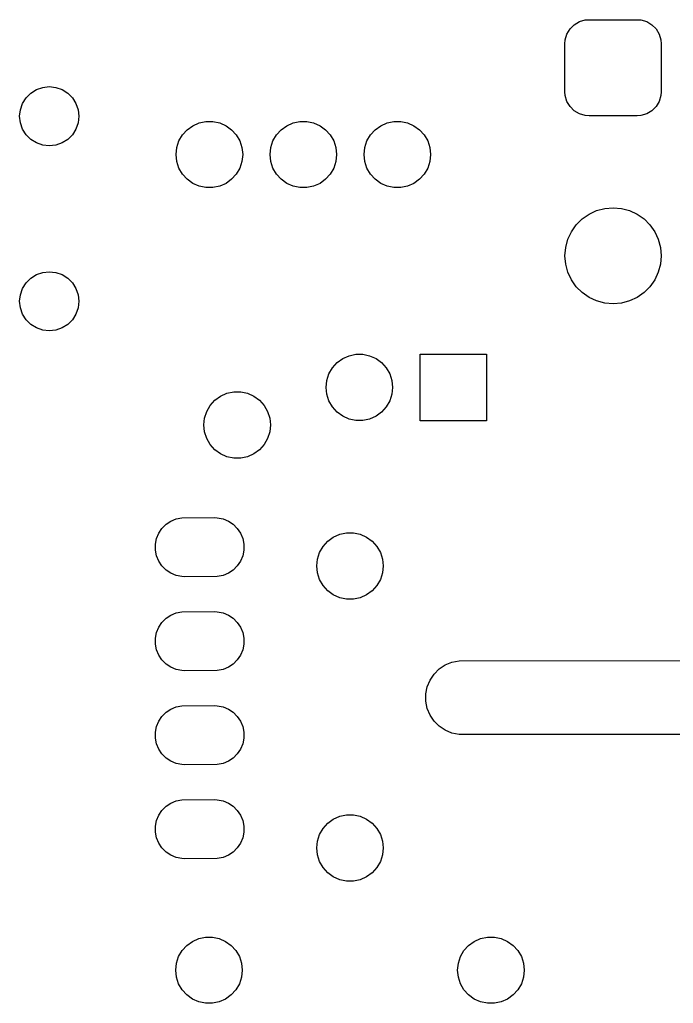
# Model space of a CAD drawing. Extents: x 123.1 to 187.7, y -72.8 to -40.4.
# Drawn here: x 154.9 to 172.57, y -66.94 to -40.36 of the extents above; entities that cross this region are included whole.
import ezdxf

# ---------------------------------------------------------------- set-up
doc = ezdxf.new("R2010")
doc.units = 0
doc.layers.add('BLACK', color=7, linetype='CONTINUOUS')

msp = doc.modelspace()

# ---------------------------------------------------------------- linework, layer by layer
at = {"layer": 'BLACK', "linetype": 'CONTINUOUS'}
for p, q in [((170.033854, -40.409459), (170.190318, -40.364003)), ((170.190318, -40.364003), (170.292, -40.356)), ((170.292, -40.356), (171.592, -40.356)), ((171.592, -40.356), (171.693682, -40.364003)), ((171.693682, -40.364003), (171.850146, -40.409459)), ((169.695459, -40.747854), (169.778399, -40.60761)), ((169.778399, -40.60761), (169.89361, -40.492399)), ((169.89361, -40.492399), (170.033854, -40.409459)), ((171.850146, -40.409459), (171.99039, -40.492399)), ((171.99039, -40.492399), (172.105601, -40.60761)), ((172.105601, -40.60761), (172.188541, -40.747854)), ((169.642, -41.006), (169.650003, -40.904318)), ((169.650003, -40.904318), (169.695459, -40.747854)), ((172.188541, -40.747854), (172.233997, -40.904318)), ((172.233997, -40.904318), (172.242, -41.006)), ((169.642, -42.306), (169.642, -41.006)), ((172.242, -41.006), (172.242, -42.306)), ((155.203208, -42.340535), (155.354893, -42.245225)), ((155.354893, -42.245225), (155.523983, -42.186058)), ((155.523983, -42.186058), (155.702, -42.166)), ((155.702, -42.166), (155.880017, -42.186058)), ((155.880017, -42.186058), (156.049107, -42.245225)), ((156.049107, -42.245225), (156.200792, -42.340535)), ((154.981225, -42.618893), (155.076535, -42.467208)), ((155.076535, -42.467208), (155.203208, -42.340535)), ((156.200792, -42.340535), (156.327465, -42.467208)), ((156.327465, -42.467208), (156.422775, -42.618893)), ((169.650003, -42.407682), (169.642, -42.306)), ((169.695459, -42.564146), (169.650003, -42.407682)), ((172.233997, -42.407682), (172.188541, -42.564146)), ((172.242, -42.306), (172.233997, -42.407682)), ((154.902, -42.966), (154.922058, -42.787983)), ((154.922058, -42.787983), (154.981225, -42.618893)), ((156.422775, -42.618893), (156.481942, -42.787983)), ((156.481942, -42.787983), (156.502, -42.966)), ((169.778399, -42.70439), (169.695459, -42.564146)), ((169.89361, -42.819601), (169.778399, -42.70439)), ((172.105601, -42.70439), (171.99039, -42.819601)), ((172.188541, -42.564146), (172.105601, -42.70439)), ((154.922058, -43.144017), (154.902, -42.966)), ((156.502, -42.966), (156.481942, -43.144017)), ((170.033854, -42.902541), (169.89361, -42.819601)), ((170.190318, -42.947997), (170.033854, -42.902541)), ((170.292, -42.956), (170.190318, -42.947997)), ((171.592, -42.956), (170.292, -42.956)), ((171.693682, -42.947997), (171.592, -42.956)), ((171.850146, -42.902541), (171.693682, -42.947997)), ((171.99039, -42.819601), (171.850146, -42.902541)), ((154.981225, -43.313107), (154.922058, -43.144017)), ((155.076535, -43.464792), (154.981225, -43.313107)), ((156.422775, -43.313107), (156.327465, -43.464792)), ((156.481942, -43.144017), (156.422775, -43.313107)), ((159.427782, -43.33117), (159.58, -43.220577)), ((159.58, -43.220577), (159.751885, -43.144049)), ((159.751885, -43.144049), (159.935924, -43.10493)), ((159.935924, -43.10493), (160.124076, -43.10493)), ((160.124076, -43.10493), (160.308115, -43.144049)), ((160.308115, -43.144049), (160.48, -43.220577)), ((160.48, -43.220577), (160.632218, -43.33117)), ((161.967782, -43.33117), (162.12, -43.220577)), ((162.12, -43.220577), (162.291885, -43.144049)), ((162.291885, -43.144049), (162.475924, -43.10493)), ((162.475924, -43.10493), (162.664076, -43.10493)), ((162.664076, -43.10493), (162.848115, -43.144049)), ((162.848115, -43.144049), (163.02, -43.220577)), ((163.02, -43.220577), (163.172218, -43.33117)), ((164.507782, -43.33117), (164.66, -43.220577)), ((164.66, -43.220577), (164.831885, -43.144049)), ((164.831885, -43.144049), (165.015924, -43.10493)), ((165.015924, -43.10493), (165.204076, -43.10493)), ((165.204076, -43.10493), (165.388115, -43.144049)), ((165.388115, -43.144049), (165.56, -43.220577)), ((165.56, -43.220577), (165.712218, -43.33117)), ((155.203208, -43.591465), (155.076535, -43.464792)), ((156.327465, -43.464792), (156.200792, -43.591465)), ((159.207809, -43.633937), (159.301885, -43.470993)), ((159.301885, -43.470993), (159.427782, -43.33117)), ((160.632218, -43.33117), (160.758115, -43.470993)), ((160.758115, -43.470993), (160.852191, -43.633937)), ((161.747809, -43.633937), (161.841885, -43.470993)), ((161.841885, -43.470993), (161.967782, -43.33117)), ((163.172218, -43.33117), (163.298115, -43.470993)), ((163.298115, -43.470993), (163.392191, -43.633937)), ((164.287809, -43.633937), (164.381885, -43.470993)), ((164.381885, -43.470993), (164.507782, -43.33117)), ((165.712218, -43.33117), (165.838115, -43.470993)), ((165.838115, -43.470993), (165.932191, -43.633937)), ((155.354893, -43.686775), (155.203208, -43.591465)), ((155.523983, -43.745942), (155.354893, -43.686775)), ((155.702, -43.766), (155.523983, -43.745942)), ((155.880017, -43.745942), (155.702, -43.766)), ((156.049107, -43.686775), (155.880017, -43.745942)), ((156.200792, -43.591465), (156.049107, -43.686775)), ((159.13, -44), (159.149667, -43.812879)), ((159.149667, -43.812879), (159.207809, -43.633937)), ((160.852191, -43.633937), (160.910333, -43.812879)), ((160.910333, -43.812879), (160.93, -44)), ((161.67, -44), (161.689667, -43.812879)), ((161.689667, -43.812879), (161.747809, -43.633937)), ((163.392191, -43.633937), (163.450333, -43.812879)), ((163.450333, -43.812879), (163.47, -44)), ((164.21, -44), (164.229667, -43.812879)), ((164.229667, -43.812879), (164.287809, -43.633937)), ((165.932191, -43.633937), (165.990333, -43.812879)), ((165.990333, -43.812879), (166.01, -44)), ((159.149667, -44.187121), (159.13, -44)), ((160.93, -44), (160.910333, -44.187121)), ((161.689667, -44.187121), (161.67, -44)), ((163.47, -44), (163.450333, -44.187121)), ((164.229667, -44.187121), (164.21, -44)), ((166.01, -44), (165.990333, -44.187121)), ((159.207809, -44.366063), (159.149667, -44.187121)), ((159.301885, -44.529007), (159.207809, -44.366063)), ((160.852191, -44.366063), (160.758115, -44.529007)), ((160.910333, -44.187121), (160.852191, -44.366063)), ((161.747809, -44.366063), (161.689667, -44.187121)), ((161.841885, -44.529007), (161.747809, -44.366063)), ((163.392191, -44.366063), (163.298115, -44.529007)), ((163.450333, -44.187121), (163.392191, -44.366063)), ((164.287809, -44.366063), (164.229667, -44.187121)), ((164.381885, -44.529007), (164.287809, -44.366063)), ((165.932191, -44.366063), (165.838115, -44.529007)), ((165.990333, -44.187121), (165.932191, -44.366063)), ((159.427782, -44.66883), (159.301885, -44.529007)), ((160.758115, -44.529007), (160.632218, -44.66883)), ((161.967782, -44.66883), (161.841885, -44.529007)), ((163.298115, -44.529007), (163.172218, -44.66883)), ((164.507782, -44.66883), (164.381885, -44.529007)), ((165.838115, -44.529007), (165.712218, -44.66883)), ((159.58, -44.779423), (159.427782, -44.66883)), ((159.751885, -44.855951), (159.58, -44.779423)), ((159.935924, -44.89507), (159.751885, -44.855951)), ((160.124076, -44.89507), (159.935924, -44.89507)), ((160.308115, -44.855951), (160.124076, -44.89507)), ((160.48, -44.779423), (160.308115, -44.855951)), ((160.632218, -44.66883), (160.48, -44.779423)), ((162.12, -44.779423), (161.967782, -44.66883)), ((162.291885, -44.855951), (162.12, -44.779423)), ((162.475924, -44.89507), (162.291885, -44.855951)), ((162.664076, -44.89507), (162.475924, -44.89507)), ((162.848115, -44.855951), (162.664076, -44.89507)), ((163.02, -44.779423), (162.848115, -44.855951)), ((163.172218, -44.66883), (163.02, -44.779423)), ((164.66, -44.779423), (164.507782, -44.66883)), ((164.831885, -44.855951), (164.66, -44.779423)), ((165.015924, -44.89507), (164.831885, -44.855951)), ((165.204076, -44.89507), (165.015924, -44.89507)), ((165.388115, -44.855951), (165.204076, -44.89507)), ((165.56, -44.779423), (165.388115, -44.855951)), ((165.712218, -44.66883), (165.56, -44.779423)), ((170.716257, -45.45575), (170.942, -45.436)), ((170.942, -45.436), (171.167743, -45.45575)), ((170.106376, -45.740142), (170.292, -45.610167)), ((170.292, -45.610167), (170.497374, -45.5144)), ((170.497374, -45.5144), (170.716257, -45.45575)), ((171.167743, -45.45575), (171.386626, -45.5144)), ((171.386626, -45.5144), (171.592, -45.610167)), ((171.592, -45.610167), (171.777624, -45.740142)), ((169.816167, -46.086), (169.946142, -45.900376)), ((169.946142, -45.900376), (170.106376, -45.740142)), ((171.777624, -45.740142), (171.937858, -45.900376)), ((171.937858, -45.900376), (172.067833, -46.086)), ((169.7204, -46.291374), (169.816167, -46.086)), ((172.067833, -46.086), (172.1636, -46.291374)), ((169.642, -46.736), (169.66175, -46.510257)), ((169.66175, -46.510257), (169.7204, -46.291374)), ((172.1636, -46.291374), (172.22225, -46.510257)), ((172.22225, -46.510257), (172.242, -46.736)), ((169.66175, -46.961743), (169.642, -46.736)), ((172.242, -46.736), (172.22225, -46.961743)), ((169.7204, -47.180626), (169.66175, -46.961743)), ((172.22225, -46.961743), (172.1636, -47.180626)), ((155.203208, -47.340535), (155.354893, -47.245225)), ((155.354893, -47.245225), (155.523983, -47.186058)), ((155.523983, -47.186058), (155.702, -47.166)), ((155.702, -47.166), (155.880017, -47.186058)), ((155.880017, -47.186058), (156.049107, -47.245225)), ((156.049107, -47.245225), (156.200792, -47.340535)), ((169.816167, -47.386), (169.7204, -47.180626)), ((172.1636, -47.180626), (172.067833, -47.386)), ((154.981225, -47.618893), (155.076535, -47.467208)), ((155.076535, -47.467208), (155.203208, -47.340535)), ((156.200792, -47.340535), (156.327465, -47.467208)), ((156.327465, -47.467208), (156.422775, -47.618893)), ((169.946142, -47.571624), (169.816167, -47.386)), ((170.106376, -47.731858), (169.946142, -47.571624)), ((171.937858, -47.571624), (171.777624, -47.731858)), ((172.067833, -47.386), (171.937858, -47.571624)), ((154.902, -47.966), (154.922058, -47.787983)), ((154.922058, -47.787983), (154.981225, -47.618893)), ((156.422775, -47.618893), (156.481942, -47.787983)), ((156.481942, -47.787983), (156.502, -47.966)), ((170.292, -47.861833), (170.106376, -47.731858)), ((171.777624, -47.731858), (171.592, -47.861833)), ((154.922058, -48.144017), (154.902, -47.966)), ((156.502, -47.966), (156.481942, -48.144017)), ((170.497374, -47.9576), (170.292, -47.861833)), ((170.716257, -48.01625), (170.497374, -47.9576)), ((170.942, -48.036), (170.716257, -48.01625)), ((171.167743, -48.01625), (170.942, -48.036)), ((171.386626, -47.9576), (171.167743, -48.01625)), ((171.592, -47.861833), (171.386626, -47.9576)), ((154.981225, -48.313107), (154.922058, -48.144017)), ((155.076535, -48.464792), (154.981225, -48.313107)), ((156.422775, -48.313107), (156.327465, -48.464792)), ((156.481942, -48.144017), (156.422775, -48.313107)), ((155.203208, -48.591465), (155.076535, -48.464792)), ((155.354893, -48.686775), (155.203208, -48.591465)), ((156.200792, -48.591465), (156.049107, -48.686775)), ((156.327465, -48.464792), (156.200792, -48.591465)), ((155.523983, -48.745942), (155.354893, -48.686775)), ((155.702, -48.766), (155.523983, -48.745942)), ((155.880017, -48.745942), (155.702, -48.766)), ((156.049107, -48.686775), (155.880017, -48.745942)), ((163.634, -49.512577), (163.805885, -49.436049)), ((163.805885, -49.436049), (163.989924, -49.39693)), ((163.989924, -49.39693), (164.178076, -49.39693)), ((164.178076, -49.39693), (164.362115, -49.436049)), ((164.362115, -49.436049), (164.534, -49.512577)), ((165.724, -51.192), (165.724, -49.392)), ((165.724, -49.392), (167.524, -49.392)), ((167.524, -49.392), (167.524, -51.192)), ((163.355885, -49.762993), (163.481782, -49.62317)), ((163.481782, -49.62317), (163.634, -49.512577)), ((164.534, -49.512577), (164.686218, -49.62317)), ((164.686218, -49.62317), (164.812115, -49.762993)), ((163.203667, -50.104879), (163.261809, -49.925937)), ((163.261809, -49.925937), (163.355885, -49.762993)), ((164.812115, -49.762993), (164.906191, -49.925937)), ((164.906191, -49.925937), (164.964333, -50.104879)), ((163.184, -50.292), (163.203667, -50.104879)), ((164.964333, -50.104879), (164.984, -50.292)), ((160.332, -50.528577), (160.503885, -50.452049)), ((160.503885, -50.452049), (160.687924, -50.41293)), ((160.687924, -50.41293), (160.876076, -50.41293)), ((160.876076, -50.41293), (161.060115, -50.452049)), ((161.060115, -50.452049), (161.232, -50.528577)), ((163.203667, -50.479121), (163.184, -50.292)), ((163.261809, -50.658063), (163.203667, -50.479121)), ((164.964333, -50.479121), (164.906191, -50.658063)), ((164.984, -50.292), (164.964333, -50.479121)), ((160.053885, -50.778993), (160.179782, -50.63917)), ((160.179782, -50.63917), (160.332, -50.528577)), ((161.232, -50.528577), (161.384218, -50.63917)), ((161.384218, -50.63917), (161.510115, -50.778993)), ((163.355885, -50.821007), (163.261809, -50.658063)), ((164.906191, -50.658063), (164.812115, -50.821007)), ((159.901667, -51.120879), (159.959809, -50.941937)), ((159.959809, -50.941937), (160.053885, -50.778993)), ((161.510115, -50.778993), (161.604191, -50.941937)), ((161.604191, -50.941937), (161.662333, -51.120879)), ((163.481782, -50.96083), (163.355885, -50.821007)), ((163.634, -51.071423), (163.481782, -50.96083)), ((164.686218, -50.96083), (164.534, -51.071423)), ((164.812115, -50.821007), (164.686218, -50.96083)), ((159.882, -51.308), (159.901667, -51.120879)), ((161.662333, -51.120879), (161.682, -51.308)), ((163.805885, -51.147951), (163.634, -51.071423)), ((163.989924, -51.18707), (163.805885, -51.147951)), ((164.178076, -51.18707), (163.989924, -51.18707)), ((164.362115, -51.147951), (164.178076, -51.18707)), ((164.534, -51.071423), (164.362115, -51.147951)), ((167.524, -51.192), (165.724, -51.192)), ((159.901667, -51.495121), (159.882, -51.308)), ((159.959809, -51.674063), (159.901667, -51.495121)), ((161.662333, -51.495121), (161.604191, -51.674063)), ((161.682, -51.308), (161.662333, -51.495121)), ((160.053885, -51.837007), (159.959809, -51.674063)), ((161.604191, -51.674063), (161.510115, -51.837007)), ((160.179782, -51.97683), (160.053885, -51.837007)), ((160.332, -52.087423), (160.179782, -51.97683)), ((160.503885, -52.163951), (160.332, -52.087423)), ((161.232, -52.087423), (161.060115, -52.163951)), ((161.384218, -51.97683), (161.232, -52.087423)), ((161.510115, -51.837007), (161.384218, -51.97683)), ((160.687924, -52.20307), (160.503885, -52.163951)), ((160.876076, -52.20307), (160.687924, -52.20307)), ((161.060115, -52.163951), (160.876076, -52.20307)), ((158.858485, -53.991592), (158.988883, -53.904463)), ((158.988883, -53.904463), (159.133772, -53.844448)), ((159.133772, -53.844448), (159.287586, -53.813852)), ((159.287586, -53.813852), (160.166, -53.81)), ((160.166, -53.81), (160.244414, -53.813852)), ((160.244414, -53.813852), (160.398228, -53.844448)), ((160.398228, -53.844448), (160.543117, -53.904463)), ((160.543117, -53.904463), (160.673515, -53.991592)), ((158.660463, -54.232883), (158.747592, -54.102485)), ((158.747592, -54.102485), (158.858485, -53.991592)), ((160.673515, -53.991592), (160.784408, -54.102485)), ((160.784408, -54.102485), (160.871537, -54.232883)), ((158.569852, -54.531586), (158.600448, -54.377772)), ((158.600448, -54.377772), (158.660463, -54.232883)), ((160.871537, -54.232883), (160.931552, -54.377772)), ((160.931552, -54.377772), (160.962148, -54.531586)), ((163.101885, -54.588993), (163.227782, -54.44917)), ((163.227782, -54.44917), (163.38, -54.338577)), ((163.38, -54.338577), (163.551885, -54.262049)), ((163.551885, -54.262049), (163.735924, -54.22293)), ((163.735924, -54.22293), (163.924076, -54.22293)), ((163.924076, -54.22293), (164.108115, -54.262049)), ((164.108115, -54.262049), (164.28, -54.338577)), ((164.28, -54.338577), (164.432218, -54.44917)), ((164.432218, -54.44917), (164.558115, -54.588993)), ((158.569852, -54.688414), (158.569852, -54.531586)), ((158.600448, -54.842228), (158.569852, -54.688414)), ((160.962148, -54.688414), (160.931552, -54.842228)), ((160.962148, -54.531586), (160.962148, -54.688414)), ((162.949667, -54.930879), (163.007809, -54.751937)), ((163.007809, -54.751937), (163.101885, -54.588993)), ((164.558115, -54.588993), (164.652191, -54.751937)), ((164.652191, -54.751937), (164.710333, -54.930879)), ((158.660463, -54.987117), (158.600448, -54.842228)), ((158.747592, -55.117515), (158.660463, -54.987117)), ((160.871537, -54.987117), (160.784408, -55.117515)), ((160.931552, -54.842228), (160.871537, -54.987117)), ((162.93, -55.118), (162.949667, -54.930879)), ((164.710333, -54.930879), (164.73, -55.118)), ((158.858485, -55.228408), (158.747592, -55.117515)), ((158.988883, -55.315537), (158.858485, -55.228408)), ((160.673515, -55.228408), (160.543117, -55.315537)), ((160.784408, -55.117515), (160.673515, -55.228408)), ((162.949667, -55.305121), (162.93, -55.118)), ((164.73, -55.118), (164.710333, -55.305121)), ((159.133772, -55.375552), (158.988883, -55.315537)), ((159.287586, -55.406148), (159.133772, -55.375552)), ((159.366, -55.41), (159.287586, -55.406148)), ((160.244414, -55.406148), (159.366, -55.41)), ((160.398228, -55.375552), (160.244414, -55.406148)), ((160.543117, -55.315537), (160.398228, -55.375552)), ((163.007809, -55.484063), (162.949667, -55.305121)), ((163.101885, -55.647007), (163.007809, -55.484063)), ((164.652191, -55.484063), (164.558115, -55.647007)), ((164.710333, -55.305121), (164.652191, -55.484063)), ((163.227782, -55.78683), (163.101885, -55.647007)), ((163.38, -55.897423), (163.227782, -55.78683)), ((164.432218, -55.78683), (164.28, -55.897423)), ((164.558115, -55.647007), (164.432218, -55.78683)), ((163.551885, -55.973951), (163.38, -55.897423)), ((163.735924, -56.01307), (163.551885, -55.973951)), ((163.924076, -56.01307), (163.735924, -56.01307)), ((164.108115, -55.973951), (163.924076, -56.01307)), ((164.28, -55.897423), (164.108115, -55.973951)), ((158.747592, -56.642485), (158.858485, -56.531592)), ((158.858485, -56.531592), (158.988883, -56.444463)), ((158.988883, -56.444463), (159.133772, -56.384448)), ((159.133772, -56.384448), (159.287586, -56.353852)), ((159.287586, -56.353852), (160.166, -56.35)), ((160.166, -56.35), (160.244414, -56.353852)), ((160.244414, -56.353852), (160.398228, -56.384448)), ((160.398228, -56.384448), (160.543117, -56.444463)), ((160.543117, -56.444463), (160.673515, -56.531592)), ((160.673515, -56.531592), (160.784408, -56.642485)), ((158.600448, -56.917772), (158.660463, -56.772883)), ((158.660463, -56.772883), (158.747592, -56.642485)), ((160.784408, -56.642485), (160.871537, -56.772883)), ((160.871537, -56.772883), (160.931552, -56.917772)), ((158.569852, -57.071586), (158.600448, -56.917772)), ((158.569852, -57.228414), (158.569852, -57.071586)), ((160.931552, -56.917772), (160.962148, -57.071586)), ((160.962148, -57.071586), (160.962148, -57.228414)), ((158.600448, -57.382228), (158.569852, -57.228414)), ((158.660463, -57.527117), (158.600448, -57.382228)), ((160.931552, -57.382228), (160.871537, -57.527117)), ((160.962148, -57.228414), (160.931552, -57.382228)), ((158.747592, -57.657515), (158.660463, -57.527117)), ((158.858485, -57.768408), (158.747592, -57.657515)), ((160.784408, -57.657515), (160.673515, -57.768408)), ((160.871537, -57.527117), (160.784408, -57.657515)), ((166.779983, -57.678815), (173.482, -57.674)), ((158.988883, -57.855537), (158.858485, -57.768408)), ((159.133772, -57.915552), (158.988883, -57.855537)), ((159.287586, -57.946148), (159.133772, -57.915552)), ((160.398228, -57.915552), (160.244414, -57.946148)), ((160.543117, -57.855537), (160.398228, -57.915552)), ((160.673515, -57.768408), (160.543117, -57.855537)), ((166.10499, -58.039607), (166.243607, -57.90099)), ((166.243607, -57.90099), (166.406603, -57.792079)), ((166.406603, -57.792079), (166.587715, -57.71706)), ((166.587715, -57.71706), (166.779983, -57.678815)), ((159.366, -57.95), (159.287586, -57.946148)), ((160.244414, -57.946148), (159.366, -57.95)), ((165.92106, -58.383715), (165.996079, -58.202603)), ((165.996079, -58.202603), (166.10499, -58.039607)), ((165.882815, -58.575983), (165.92106, -58.383715)), ((165.882815, -58.772017), (165.882815, -58.575983)), ((158.858485, -59.071592), (158.988883, -58.984463)), ((158.988883, -58.984463), (159.133772, -58.924448)), ((159.133772, -58.924448), (159.287586, -58.893852)), ((159.287586, -58.893852), (160.166, -58.89)), ((160.166, -58.89), (160.244414, -58.893852)), ((160.244414, -58.893852), (160.398228, -58.924448)), ((160.398228, -58.924448), (160.543117, -58.984463)), ((160.543117, -58.984463), (160.673515, -59.071592)), ((165.92106, -58.964285), (165.882815, -58.772017)), ((165.996079, -59.145397), (165.92106, -58.964285)), ((158.660463, -59.312883), (158.747592, -59.182485)), ((158.747592, -59.182485), (158.858485, -59.071592)), ((160.673515, -59.071592), (160.784408, -59.182485)), ((160.784408, -59.182485), (160.871537, -59.312883)), ((166.10499, -59.308393), (165.996079, -59.145397)), ((158.569852, -59.611586), (158.600448, -59.457772)), ((158.600448, -59.457772), (158.660463, -59.312883)), ((160.871537, -59.312883), (160.931552, -59.457772)), ((160.931552, -59.457772), (160.962148, -59.611586)), ((166.243607, -59.44701), (166.10499, -59.308393)), ((166.406603, -59.555921), (166.243607, -59.44701)), ((158.569852, -59.768414), (158.569852, -59.611586)), ((158.600448, -59.922228), (158.569852, -59.768414)), ((160.962148, -59.768414), (160.931552, -59.922228)), ((160.962148, -59.611586), (160.962148, -59.768414)), ((166.587715, -59.63094), (166.406603, -59.555921)), ((166.779983, -59.669185), (166.587715, -59.63094)), ((166.878, -59.674), (166.779983, -59.669185)), ((173.580017, -59.669185), (166.878, -59.674)), ((158.660463, -60.067117), (158.600448, -59.922228)), ((158.747592, -60.197515), (158.660463, -60.067117)), ((160.871537, -60.067117), (160.784408, -60.197515)), ((160.931552, -59.922228), (160.871537, -60.067117)), ((158.858485, -60.308408), (158.747592, -60.197515)), ((158.988883, -60.395537), (158.858485, -60.308408)), ((160.673515, -60.308408), (160.543117, -60.395537)), ((160.784408, -60.197515), (160.673515, -60.308408)), ((159.133772, -60.455552), (158.988883, -60.395537)), ((159.287586, -60.486148), (159.133772, -60.455552)), ((159.366, -60.49), (159.287586, -60.486148)), ((160.244414, -60.486148), (159.366, -60.49)), ((160.398228, -60.455552), (160.244414, -60.486148)), ((160.543117, -60.395537), (160.398228, -60.455552)), ((158.747592, -61.722485), (158.858485, -61.611592)), ((158.858485, -61.611592), (158.988883, -61.524463)), ((158.988883, -61.524463), (159.133772, -61.464448)), ((159.133772, -61.464448), (159.287586, -61.433852)), ((159.287586, -61.433852), (160.166, -61.43)), ((160.166, -61.43), (160.244414, -61.433852)), ((160.244414, -61.433852), (160.398228, -61.464448)), ((160.398228, -61.464448), (160.543117, -61.524463)), ((160.543117, -61.524463), (160.673515, -61.611592)), ((160.673515, -61.611592), (160.784408, -61.722485)), ((158.600448, -61.997772), (158.660463, -61.852883)), ((158.660463, -61.852883), (158.747592, -61.722485)), ((160.784408, -61.722485), (160.871537, -61.852883)), ((160.871537, -61.852883), (160.931552, -61.997772)), ((163.38, -61.958577), (163.551885, -61.882049)), ((163.551885, -61.882049), (163.735924, -61.84293)), ((163.735924, -61.84293), (163.924076, -61.84293)), ((163.924076, -61.84293), (164.108115, -61.882049)), ((164.108115, -61.882049), (164.28, -61.958577)), ((158.569852, -62.151586), (158.600448, -61.997772)), ((158.569852, -62.308414), (158.569852, -62.151586)), ((160.931552, -61.997772), (160.962148, -62.151586)), ((160.962148, -62.151586), (160.962148, -62.308414)), ((163.101885, -62.208993), (163.227782, -62.06917)), ((163.227782, -62.06917), (163.38, -61.958577)), ((164.28, -61.958577), (164.432218, -62.06917)), ((164.432218, -62.06917), (164.558115, -62.208993)), ((158.600448, -62.462228), (158.569852, -62.308414)), ((160.962148, -62.308414), (160.931552, -62.462228)), ((162.949667, -62.550879), (163.007809, -62.371937)), ((163.007809, -62.371937), (163.101885, -62.208993)), ((164.558115, -62.208993), (164.652191, -62.371937)), ((164.652191, -62.371937), (164.710333, -62.550879)), ((158.660463, -62.607117), (158.600448, -62.462228)), ((158.747592, -62.737515), (158.660463, -62.607117)), ((160.871537, -62.607117), (160.784408, -62.737515)), ((160.931552, -62.462228), (160.871537, -62.607117)), ((162.93, -62.738), (162.949667, -62.550879)), ((164.710333, -62.550879), (164.73, -62.738)), ((158.858485, -62.848408), (158.747592, -62.737515)), ((158.988883, -62.935537), (158.858485, -62.848408)), ((159.133772, -62.995552), (158.988883, -62.935537)), ((160.543117, -62.935537), (160.398228, -62.995552)), ((160.673515, -62.848408), (160.543117, -62.935537)), ((160.784408, -62.737515), (160.673515, -62.848408)), ((162.949667, -62.925121), (162.93, -62.738)), ((163.007809, -63.104063), (162.949667, -62.925121)), ((164.710333, -62.925121), (164.652191, -63.104063)), ((164.73, -62.738), (164.710333, -62.925121)), ((159.287586, -63.026148), (159.133772, -62.995552)), ((159.366, -63.03), (159.287586, -63.026148)), ((160.244414, -63.026148), (159.366, -63.03)), ((160.398228, -62.995552), (160.244414, -63.026148)), ((163.101885, -63.267007), (163.007809, -63.104063)), ((164.652191, -63.104063), (164.558115, -63.267007)), ((163.227782, -63.40683), (163.101885, -63.267007)), ((163.38, -63.517423), (163.227782, -63.40683)), ((163.551885, -63.593951), (163.38, -63.517423)), ((164.28, -63.517423), (164.108115, -63.593951)), ((164.432218, -63.40683), (164.28, -63.517423)), ((164.558115, -63.267007), (164.432218, -63.40683)), ((163.735924, -63.63307), (163.551885, -63.593951)), ((163.924076, -63.63307), (163.735924, -63.63307)), ((164.108115, -63.593951), (163.924076, -63.63307)), ((159.291885, -65.510993), (159.417782, -65.37117)), ((159.417782, -65.37117), (159.57, -65.260577)), ((159.57, -65.260577), (159.741885, -65.184049)), ((159.741885, -65.184049), (159.925924, -65.14493)), ((159.925924, -65.14493), (160.114076, -65.14493)), ((160.114076, -65.14493), (160.298115, -65.184049)), ((160.298115, -65.184049), (160.47, -65.260577)), ((160.47, -65.260577), (160.622218, -65.37117)), ((160.622218, -65.37117), (160.748115, -65.510993)), ((166.911885, -65.510993), (167.037782, -65.37117)), ((167.037782, -65.37117), (167.19, -65.260577)), ((167.19, -65.260577), (167.361885, -65.184049)), ((167.361885, -65.184049), (167.545924, -65.14493)), ((167.545924, -65.14493), (167.734076, -65.14493)), ((167.734076, -65.14493), (167.918115, -65.184049)), ((167.918115, -65.184049), (168.09, -65.260577)), ((168.09, -65.260577), (168.242218, -65.37117)), ((168.242218, -65.37117), (168.368115, -65.510993)), ((159.197809, -65.673937), (159.291885, -65.510993)), ((160.748115, -65.510993), (160.842191, -65.673937)), ((166.817809, -65.673937), (166.911885, -65.510993)), ((168.368115, -65.510993), (168.462191, -65.673937)), ((159.12, -66.04), (159.139667, -65.852879)), ((159.139667, -65.852879), (159.197809, -65.673937)), ((160.842191, -65.673937), (160.900333, -65.852879)), ((160.900333, -65.852879), (160.92, -66.04)), ((166.74, -66.04), (166.759667, -65.852879)), ((166.759667, -65.852879), (166.817809, -65.673937)), ((168.462191, -65.673937), (168.520333, -65.852879)), ((168.520333, -65.852879), (168.54, -66.04)), ((159.139667, -66.227121), (159.12, -66.04)), ((160.92, -66.04), (160.900333, -66.227121)), ((166.759667, -66.227121), (166.74, -66.04)), ((168.54, -66.04), (168.520333, -66.227121)), ((159.197809, -66.406063), (159.139667, -66.227121)), ((159.291885, -66.569007), (159.197809, -66.406063)), ((160.842191, -66.406063), (160.748115, -66.569007)), ((160.900333, -66.227121), (160.842191, -66.406063)), ((166.817809, -66.406063), (166.759667, -66.227121)), ((166.911885, -66.569007), (166.817809, -66.406063)), ((168.462191, -66.406063), (168.368115, -66.569007)), ((168.520333, -66.227121), (168.462191, -66.406063)), ((159.417782, -66.70883), (159.291885, -66.569007)), ((159.57, -66.819423), (159.417782, -66.70883)), ((160.622218, -66.70883), (160.47, -66.819423)), ((160.748115, -66.569007), (160.622218, -66.70883)), ((167.037782, -66.70883), (166.911885, -66.569007)), ((167.19, -66.819423), (167.037782, -66.70883)), ((168.242218, -66.70883), (168.09, -66.819423)), ((168.368115, -66.569007), (168.242218, -66.70883)), ((159.741885, -66.895951), (159.57, -66.819423)), ((159.925924, -66.93507), (159.741885, -66.895951)), ((160.114076, -66.93507), (159.925924, -66.93507)), ((160.298115, -66.895951), (160.114076, -66.93507)), ((160.47, -66.819423), (160.298115, -66.895951)), ((167.361885, -66.895951), (167.19, -66.819423)), ((167.545924, -66.93507), (167.361885, -66.895951)), ((167.734076, -66.93507), (167.545924, -66.93507)), ((167.918115, -66.895951), (167.734076, -66.93507)), ((168.09, -66.819423), (167.918115, -66.895951))]:
    msp.add_line(p, q, dxfattribs=at)

doc.saveas('drawing.dxf')
